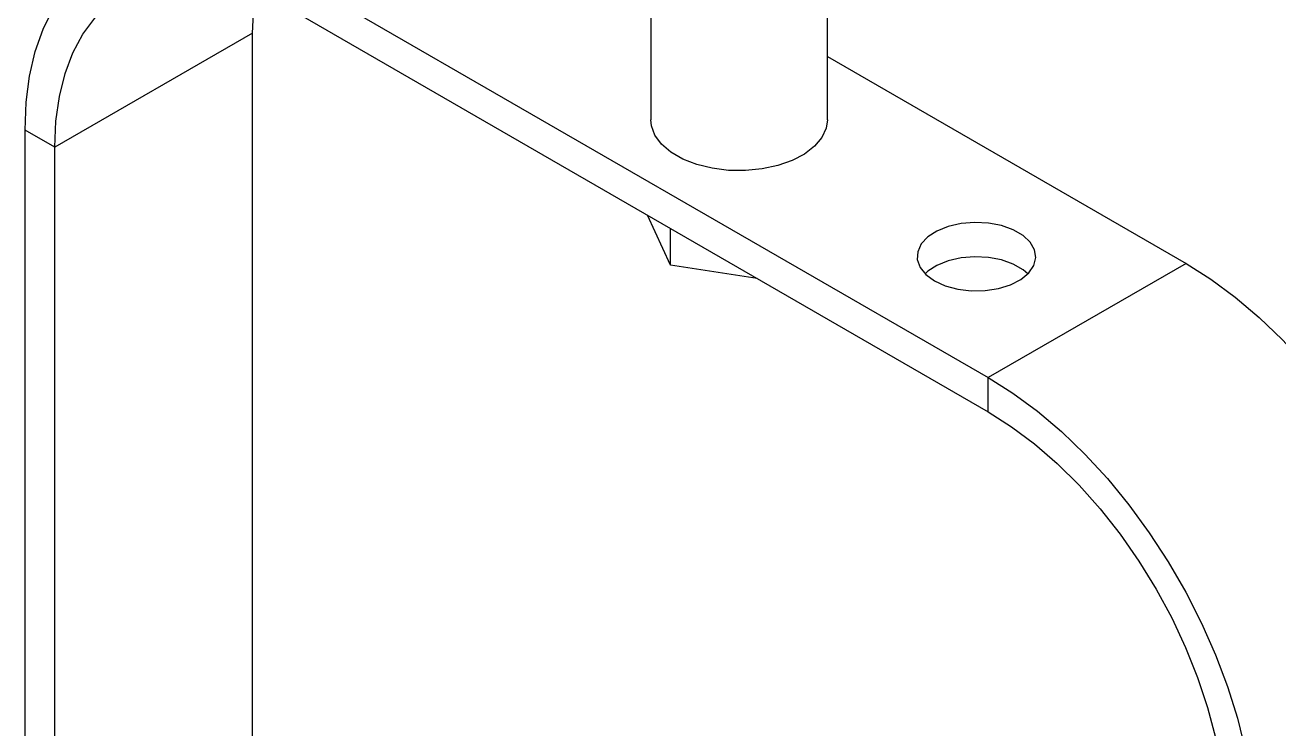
# Model space of a CAD drawing. Extents: x 16.5 to 113.1, y 4.4 to 84.5.
# Drawn here: x 22.33 to 27.93, y 15.75 to 18.89 of the extents above; entities that cross this region are included whole.
import ezdxf

# ---------------------------------------------------------------- set-up
doc = ezdxf.new("R2010")
doc.units = 0
doc.header["$MEASUREMENT"] = 0
doc.layers.add('OBJECT', color=7, linetype='CONTINUOUS')

msp = doc.modelspace()

# ---------------------------------------------------------------- linework, layer by layer
at = {"layer": 'OBJECT'}
for p, q in [((25.1237, 19.4033), (25.1237, 18.4711)), ((25.9137, 18.4711), (25.9137, 19.4265)), ((23.5212, 19.114), (26.6324, 17.3179)), ((23.5212, 18.9605), (26.6324, 17.1644)), ((23.3444, 18.8582), (22.4605, 18.348)), ((23.3444, 13.3128), (23.3444, 18.8582)), ((25.9137, 18.7533), (27.5163, 17.8282)), ((22.4605, 18.348), (22.3276, 18.4247)), ((22.3276, 12.6847), (22.3276, 18.4247)), ((22.4605, 12.8388), (22.4605, 18.348)), ((25.2126, 17.8207), (25.109, 18.0439)), ((25.2126, 17.8207), (25.2126, 17.9841)), ((25.5991, 17.7609), (25.2126, 17.8207)), ((27.5163, 17.8282), (26.6324, 17.3179)), ((26.6324, 17.1644), (26.6324, 17.3179))]:
    msp.add_line(p, q, dxfattribs=at)
at = {"layer": 'OBJECT', "flags": 128}
for points in [[(22.3276, 18.4247), (22.3327, 18.549), (22.3479, 18.6663), (22.3731, 18.7756), (22.4082, 18.8761), (22.4527, 18.9669), (22.5063, 19.0471), (22.5687, 19.1162), (22.6391, 19.1735), (22.717, 19.2185), (22.8019, 19.2509), (22.8928, 19.2703), (22.9891, 19.2766), (23.09, 19.2698), (23.1945, 19.25), (23.3018, 19.2172), (23.411, 19.1717), (23.5212, 19.114)], [(22.4605, 18.348), (22.4656, 18.4651), (22.4809, 18.5752), (22.5062, 18.6772), (22.5412, 18.7701), (22.5857, 18.8531), (22.6393, 18.9253), (22.7013, 18.986), (22.7712, 19.0347), (22.8483, 19.0709), (22.9319, 19.0943), (23.0212, 19.1045), (23.1153, 19.1016), (23.2133, 19.0855), (23.3142, 19.0564), (23.4172, 19.0146), (23.5212, 18.9605)], [(23.3444, 18.8582), (23.3495, 18.9754), (23.3572, 19.0404)], [(25.9137, 18.4711), (25.9083, 18.4333), (25.8888, 18.3914), (25.856, 18.3524), (25.811, 18.3177), (25.7555, 18.2885), (25.6913, 18.266), (25.621, 18.2508), (25.5469, 18.2436), (25.4718, 18.2447), (25.3985, 18.2539), (25.3294, 18.271), (25.2672, 18.2953), (25.2141, 18.3259), (25.1721, 18.3618), (25.1425, 18.4017), (25.1265, 18.444), (25.1237, 18.4711)], [(26.3917, 17.7504), (26.44, 17.7283), (26.4959, 17.7133), (26.5563, 17.7061), (26.6179, 17.7071), (26.6774, 17.7163), (26.7317, 17.7332), (26.7777, 17.7569), (26.8131, 17.786), (26.8359, 17.8191), (26.8448, 17.8543), (26.8394, 17.8898), (26.82, 17.9236), (26.7877, 17.9538), (26.7441, 17.979), (26.6916, 17.9977), (26.6331, 18.0089), (26.5717, 18.012), (26.5107, 18.0068), (26.4534, 17.9937), (26.4029, 17.9733), (26.3619, 17.9467), (26.3327, 17.9154), (26.3167, 17.881), (26.3149, 17.8454), (26.3274, 17.8106), (26.3534, 17.7783), (26.3917, 17.7504)], [(26.8092, 17.782), (26.7877, 17.8003), (26.7441, 17.8255), (26.6916, 17.8442), (26.6331, 17.8554), (26.5717, 17.8585), (26.5107, 17.8533), (26.4534, 17.8402), (26.4029, 17.8198), (26.3619, 17.7932), (26.3496, 17.782)], [(27.5163, 17.8282), (27.6264, 17.7587), (27.7356, 17.6781), (27.843, 17.587), (27.9475, 17.4862), (28.0483, 17.3765), (28.1447, 17.259), (28.2356, 17.1345), (28.3204, 17.0042), (28.3984, 16.8692), (28.4688, 16.7306), (28.5311, 16.5896), (28.5848, 16.4474), (28.6293, 16.3052), (28.6643, 16.1643), (28.6896, 16.0258), (28.7048, 15.8909), (28.7099, 15.7608)], [(26.6324, 17.3179), (26.7426, 17.2485), (26.8518, 17.1678), (26.9591, 17.0767), (27.0636, 16.9759), (27.1645, 16.8663), (27.2608, 16.7487), (27.3517, 16.6243), (27.4366, 16.494), (27.5145, 16.3589), (27.5849, 16.2203), (27.6472, 16.0793), (27.7009, 15.9372), (27.7454, 15.795), (27.7805, 15.654), (27.8057, 15.5155), (27.8209, 15.3807), (27.826, 15.2505)], [(26.6324, 17.1644), (26.7364, 17.0985), (26.8394, 17.0214), (26.9403, 16.9339), (27.0383, 16.8368), (27.1324, 16.7311), (27.2217, 16.6178), (27.3053, 16.4979), (27.3824, 16.3727), (27.4523, 16.2433), (27.5143, 16.1109), (27.5679, 15.977), (27.6124, 15.8426), (27.6474, 15.7092), (27.6727, 15.578), (27.688, 15.4503), (27.6931, 15.3273)]]:
    msp.add_lwpolyline(points, dxfattribs=at)

doc.saveas('drawing.dxf')
